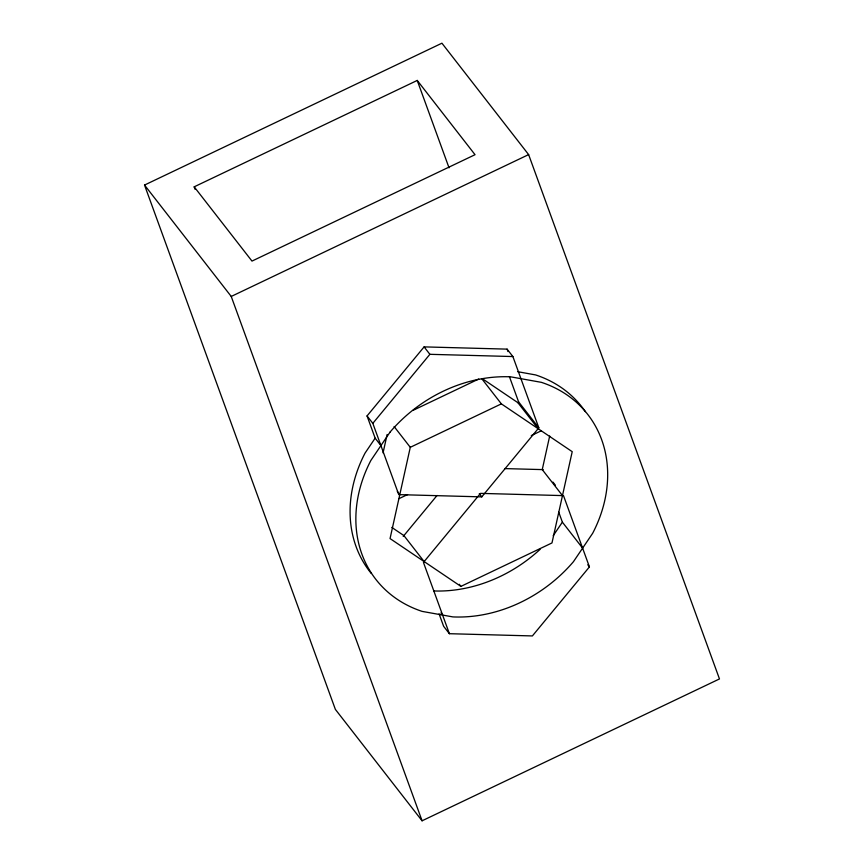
<?xml version="1.0" encoding="UTF-8"?>
<svg xmlns="http://www.w3.org/2000/svg" width="864" height="864" viewBox="0 0 864 864"><rect width="100%" height="100%" fill="white"/><g stroke="black" fill="none" stroke-linecap="round" stroke-linejoin="round"><path stroke-width="1.3" d="M383.054 452.887L387.137 434.473M394.103 426.524L410.281 447.314L390.053 538.574L460.901 586.386L551.977 542.938L572.216 451.678L501.368 403.866L481.939 378.918M549.688 436.018L542.246 469.595L562.475 495.59M367.049 415.93L372.827 423.349L398.768 494.629L481.766 496.876L538.823 427.831L512.881 356.551L507.092 349.132L424.105 346.885L367.049 415.93L375.149 438.167L365.094 453.028A134.255 110.765 -37.9 0 0 371.304 573.502M553.219 535.691L562.378 522.148L558.738 512.147M372.827 423.349L429.883 354.316L512.881 356.551M403.218 536.425L437.065 495.461M538.121 428.674L517.892 402.689L518.584 401.836L509.414 376.628M449.388 633.701L423.446 562.421L480.492 493.376L563.49 495.623L589.432 566.903L532.386 635.936L449.388 633.701L443.61 626.27L439.085 613.85M144.526 185.058L441.925 43.2L528.628 154.602L719.474 678.942L422.075 820.8L335.372 709.398L144.526 185.058L231.228 296.449L422.075 820.8M194.184 186.829L417.236 80.438L475.038 154.699L251.986 261.09L194.184 186.829L195.113 189.356M231.228 296.449L528.628 154.602M413.122 410.314L478.699 379.037M410.281 447.314L501.368 403.866M399.038 498.636L407.56 494.575M531.284 435.564L541.026 430.92M504.63 468.59L543.262 469.627M517.709 371.704L535.626 374.933A134.255 110.765 -37.9 0 1 585.36 411.674M482.252 378.626L517.892 402.689M391.813 527.418L403.909 535.583L424.148 561.578M518.584 401.836L538.823 427.831M552.971 482.101L555.401 485.222M562.378 522.148L582.606 548.143M424.105 346.885L429.883 354.316M587.779 564.775L589.432 566.903M479.293 493.69L481.766 496.876M375.149 438.167L380.927 445.597M397.31 491.476L399.784 494.662M459.281 584.302L460.901 586.386M440.953 612.943L442.606 615.071M417.236 80.438L449.042 167.821M507.092 349.132L507.989 351.583M540.173 549.277A134.255 110.765 -37.9 0 1 433.912 590.965M390.085 432.054L370.872 460.447A134.255 110.765 -37.9 0 0 422.129 611.388L452.866 616.907A134.255 110.765 -37.9 0 0 573.448 561.686L592.661 533.293A134.255 110.765 -37.9 0 0 541.404 382.352L510.667 376.834A134.255 110.765 -37.9 0 0 390.085 432.054"/></g></svg>
